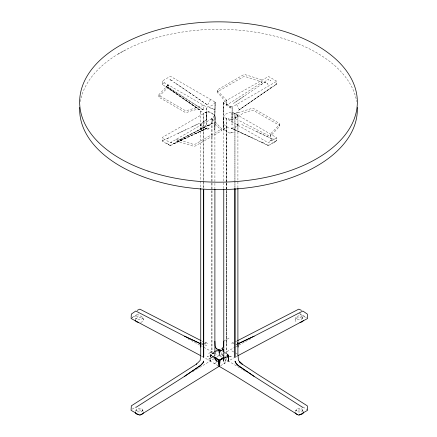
<?xml version="1.0" encoding="UTF-8"?>
<svg xmlns="http://www.w3.org/2000/svg" width="437" height="437" viewBox="0 0 437 437"><rect width="100%" height="100%" fill="white"/><g stroke="black" fill="none" stroke-linecap="round" stroke-linejoin="round"><path stroke-width="0.33" stroke-dasharray="2.19 1.64" d="M203.724 113.325L203.713 188.549L203.713 113.33M214.906 189.303L214.906 115.1L208.962 111.621L205.204 112.604L208.799 111.61M226.721 183.13L226.721 352.664L226.727 118.077M226.721 182.447L226.727 126.621M226.727 344.121L226.732 190.248M226.732 189.571L226.737 118.083M237.914 187.806L237.919 116.269L231.971 119.787L228.212 118.804L232.031 119.754L232.102 114.516L237.985 112.096L238.422 110.708L239.307 109.736L272.65 86.564L239.307 109.736L276.217 84.521L276.577 81.129L268.509 76.47L223.487 102.187L223.76 188.626M232.107 113.423L232.113 112.5M232.042 119.76L232.151 107.081L276.583 81.364M229.862 133.077L233.451 132.089L229.693 133.077L223.739 129.603L223.471 116.788L225.202 114.587A11.619 6.708 0 0 1 231.905 111.916L232.02 124.944L232.151 107.081L228.125 106.12A11.619 6.708 0 0 1 223.493 102.247L223.493 102.247M237.93 116.318L237.985 112.096M237.908 128.391L238.056 123.671L237.231 125.943L237.957 124.152M196.879 107.994L166.027 86.548L169.097 85.128L166.027 86.548L199.425 109.611L162.455 84.51L162.1 81.113L169.878 76.557L170.867 76.557L215.124 102.105L214.917 115.089L213.185 117.214L214.911 115.139M271.126 143.751L276.452 140.659L276.386 137.502L232.129 111.948M276.49 140.577C276.364 139.321 275.796 141.872 276.321 140.752M214.895 129.587L215.162 116.772A11.619 6.708 0 0 0 210.53 112.904L206.504 111.938L162.247 137.486L162.313 140.736A0.699 0.339 -53.6 0 0 162.608 141.02C163.263 141.654 161.859 139.348 162.143 140.567M177.072 141.211L212.027 123.272L215.146 124.398L216.615 125.446L221.007 129.997A1.934 1.12 0 0 1 220.685 131.329L195.415 145.92A1.934 1.12 0 0 1 193.105 146.105L176.827 141.124L211.967 123.409L212.224 118.564L212.109 122.939L211.683 123.644L176.695 141.495L176.548 139.157L193.11 144.259A1.934 1.12 0 0 0 195.421 144.068L220.734 129.456A1.934 1.12 0 0 0 221.056 128.123L212.092 118.706M221.242 130.652L221.291 128.773M235.565 118.11L235.423 118.591L235.243 118.143L243.677 112.959L251.554 110.419A1.934 1.12 0 0 1 253.87 110.605L279.139 125.195A1.934 1.12 0 0 1 279.462 126.528L270.23 136.349L270.596 133.875L279.511 124.643A1.934 1.12 0 0 0 279.188 123.31L253.875 108.698A1.934 1.12 0 0 0 251.565 108.513L235.002 113.609L235.139 118.542L270.459 136.584L270.541 134.044M279.696 125.878L279.746 123.993M210.323 356.455L210.596 354.68L211.661 353.741A19.67 11.357 -60 0 1 214.125 351.943M210.29 357.428L210.344 355.576L211.087 354.762L210.41 354.899L210.312 356.991M221.745 357.051L219.494 355.751L219.565 353.91M219.582 353.293L219.642 351.441M210.219 359.673L210.175 361.131L196.202 369.494M210.334 356.712L210.416 355.357L211.322 355.549A19.665 11.357 60 0 1 212.601 355.991M214.501 353.167L219.155 355.751L219.494 355.751L219.565 353.855M219.587 353.227L219.653 351.332M219.543 354.538L219.653 351.506M215.184 102.176L213.453 104.432A11.619 6.708 0 0 1 206.745 107.103L162.094 81.348M210.334 356.887L210.421 355.041L210.476 356.521M210.175 361.06L210.263 359.766M162.16 83.822L162.75 84.532L162.455 84.51M223.739 129.603L225.465 127.478L223.788 129.663L223.465 116.848M228.475 361.011L228.229 355.041L228.475 361.131L242.442 369.505M274.977 141.845L274.458 142.233L276.239 141.02M135.17 320.387L136.377 316.891L137.846 316.044L139.906 315.853L141.763 316.399L142.708 317.47L143.587 319.616L143.172 321.119L141.309 322.195L140.009 322.315M142.708 317.47L142.38 318.66L140.905 319.507L138.851 319.698L136.994 319.152L136.049 318.081M303.48 411.96L302.284 410.605L299.94 409.911L297.34 410.152L295.478 411.228L296.275 409.627L295.947 410.813L296.275 409.234L297.744 408.382L299.804 408.196L301.656 408.742L302.967 410.922M302.601 409.813L302.278 410.998L300.803 411.851L298.75 412.036L296.892 411.49L295.947 410.419M172.511 80.796L172.642 80.364M168.114 84.98L159.144 94.376A1.934 1.12 0 0 0 159.467 95.708L184.78 110.321A1.934 1.12 0 0 0 187.091 110.512L203.647 105.41L203.511 110.02L168.201 87.389L167.977 84.816L168.032 86.892L168.447 87.602M238.056 123.671L237.264 125.577L235.598 127.134L236.171 126.735L234.057 127.954L230.785 127.959L264.849 143.631L260.873 141.812M274.425 85.576L274.551 85.291M200.741 128.429L202.457 130.499L200.741 128.429L200.67 124.141L206.548 119.574L206.526 107.07L206.635 119.749L206.564 113.407M237.914 116.264L236.198 114.194L237.854 116.395M295.09 319.633L295.969 317.486L296.914 316.415L298.771 315.869L300.825 316.055L302.3 316.907L302.623 318.486L302.3 317.3L303.092 318.901L301.23 317.825L298.629 317.584L296.286 318.278L295.09 319.633L295.499 321.129L297.362 322.206M135.667 410.911L136.972 408.726L138.829 408.185L140.883 408.371L142.358 409.223L142.686 410.802L142.358 409.611L143.15 411.212L141.288 410.141L138.687 409.901L136.344 410.589L135.546 411.496M169.949 145.324L170.845 145.122L169.873 145.106L164.683 142.107M207.608 104.885L210.618 99.505M211.972 123.087L211.967 123.409M215.162 116.832L170.845 142.451L169.856 142.451L162.072 137.895M261.534 82.019L261.665 82.517L261.823 82.052L245.55 76.672A1.934 1.12 0 0 0 243.24 76.857L217.97 91.448A1.934 1.12 0 0 0 217.648 92.781L222.04 97.331L226.929 104.913L226.623 104.525M142.686 410.409L141.741 411.479L139.884 412.025L137.824 411.84L136.355 410.988L136.027 409.802M302.623 318.092L301.677 319.163L299.826 319.709L297.766 319.523L296.297 318.671L295.969 317.486M226.563 100.313L226.71 105.148L261.954 82.451L262.102 79.862L245.545 74.765A1.934 1.12 0 0 0 243.229 74.951L217.916 89.563A1.934 1.12 0 0 0 217.599 90.901L226.508 100.128L226.677 104.711M210.596 354.68L213.316 357.116L210.596 354.68L214.092 352.697L210.536 354.795M276.555 137.906L268.771 142.467L267.788 142.467L223.531 116.914L223.804 129.685M218.735 360.061L214.665 363.726L217.828 360.875M200.791 128.292L206.679 124.906L210.437 125.894L206.652 124.922L206.504 111.938M203.09 109.687L203.413 109.654C197.753 108.704 192.335 110.337 187.096 112.358A1.934 1.12 0 0 1 184.785 112.172L159.516 97.588A1.934 1.12 0 0 1 159.194 96.249L168.108 87.225L203.156 109.742M201.943 344.902L202.795 344.285M224.946 358.193L226.235 357.264L225.7 357.586L228.764 356.445L226.683 357.062L230.102 356.548L231.342 356.767L228.343 356.663L226.683 357.062M260.894 84.773L264.871 82.074L268.007 84.232L264.871 82.074L233.653 103.301L244.054 96.216M264.625 81.801L266.166 80.807M274.37 142.331L268.526 145.466M132.236 409.114L135.694 406.973M192.744 371.636L195.049 370.21M162.908 140.659L164.039 139.998M220.619 365.671L228.475 361.131L228.305 355.183L227.333 354.03A19.665 11.357 60 0 0 225.028 352.271M213.955 353.069L213.076 353.582L214.168 352.949M80.315 101.63A138.846 80.162 0 0 1 118.105 54.073L125.31 50.026A138.846 80.162 0 0 1 268.537 34.67A138.846 80.162 0 0 1 356.685 101.63M132.209 317.426L138.89 313.564M131.1 318.524L138.54 314.225M135.585 318.884L137.442 317.808L140.042 317.573L142.391 318.262L143.587 319.616M202.309 344.219L200.709 343.821L202.326 344.214L203.221 343.979M223.82 341.062L229.747 337.664M214.714 352.632L216.359 351.687M211.748 356.029L210.585 355.357L208.536 356.537L207.296 356.761L210.295 356.652M214.157 358.64L210.175 360.94L204.363 357.701M216.348 357.373L219.155 355.751L219.09 353.855M210.503 360.749L210.175 361.131L218.025 365.665M224.514 357.739L225.579 357.127L224.7 357.63M216.67 351.506L217.495 351.031M275.747 84.745L274.616 85.39L275.004 85.166M118.105 54.073L125.31 50.026M219.505 355.762L222.996 353.817M223.58 353.495L235.27 347.033M235.467 357.062L228.475 360.94L224.001 358.351M236.046 356.739L237.209 356.089M235.871 346.71L238.274 345.421M238.875 345.099L250.904 338.664M236.985 340.958L234.013 342.439L231.075 343.313C233.555 342.04 235.565 345.225 237.957 343.826L236.341 344.219M170.692 145.423L207.586 127.877L173.779 143.62L170.643 142.233L173.779 143.62L186.118 137.955M178.236 133.329L186.599 129.368M192.133 126.746L199.348 123.343L166.005 139.13L169.922 137.273M205.002 129.221L194.596 134.044M173.779 143.62L207.848 127.943L205.297 128.199L206.067 128.227L204.319 127.801L202.211 126.577L202.544 126.998L200.572 123.66L200.67 124.201L206.548 119.574L206.614 124.933M204.707 343.307L206.22 342.745L204.429 343.373M203.828 343.586L205.385 343.078L207.591 343.302L204.653 342.428L201.681 340.953M228.092 355.226L228.475 361.131L228.272 355.45L226.994 355.652A19.67 11.357 -60 0 0 224.525 356.701M168.201 87.389L168.169 87.056M267.936 145.434L268.313 145.483A0.699 0.459 67.5 0 0 268.755 145.117L268.094 145.008L267.936 145.434L231.107 128.074L252.439 137.934M276.217 84.521L275.763 84.472L276.042 84.456A0.699 0.453 -68.2 0 0 276.342 83.664L276.517 83.828M228.343 356.663L230.102 356.548L228.054 355.363L224.563 357.379L228.076 355.357L228.464 361.142M206.739 345.825L200.752 342.373M231.916 350.949L235.516 353.003M208.952 107.376L214.944 109.671L214.851 115.007L215.124 102.105L214.944 109.671L209.099 107.415M228.158 355.341L227.562 355.254L228.076 354.702L228.475 360.951L228.316 356.505M170.124 145.461L166.322 143.593L162.384 140.998M241.776 124.534L272.628 139.141L269.553 141.337L272.628 139.141L256.53 131.51M272.852 138.857L274.403 139.649M187.763 338.659L199.785 345.093M200.386 345.416L213.922 352.839M201.452 356.084L203.784 357.379M171.643 80.55L170.9 80.129L172.031 80.774M226.994 104.268L231.932 107.12M299.23 313.258L306.468 317.437M300.126 314.23L306.419 317.868M235.723 353.151L237.903 354.407M266.625 144.614L267.75 145.275L267.012 144.844M212.42 356.434L214.103 357.422M210.585 355.357L211.3 355.778M243.595 370.215L245.9 371.647M302.945 406.978L307.555 409.835M166.027 86.548L199.37 109.72C200.337 109.654 200.987 113.565 200.594 111.484M235.865 344.29L236.723 344.908M223.711 124.419L229.813 128.92M228.169 355.374L228.475 361.099M236.652 104.481L239.186 109.496M266.013 144.128L266.144 144.412M164.104 139.201L164.23 139.632M218.997 351.506L219.068 353.325M218.953 350.064L219.068 353.227M218.986 350.195L219.079 353.282M217.358 90.246L217.407 92.131M158.91 95.026L158.959 96.905M200.692 112.145L200.747 187.801M211.94 118.066L211.923 352.659L211.929 118.072M234.948 113.341L234.948 188.232L234.942 113.336M214.922 124.408L214.829 129.674L215.097 116.903L214.922 124.408M210.213 359.897L210.175 361.131L210.219 359.919M229.884 106.765L229.835 107.387L231.692 108.463L229.578 107.431L229.884 106.765M270.066 80.424L270.541 80.834L270.066 80.424M268.777 79.294L268.214 80.091L267.81 79.332L268.116 78.982L268.777 79.294M170.867 79.316L170.124 80.173L170.343 79.993A0.699 0.344 52.9 0 1 169.895 79.283L170.561 78.966L170.867 79.316M228.054 355.363L223.984 363.726L228.054 355.363M200.894 111.932L201.419 111.664L200.894 111.932M211.972 351.932L208.547 353.495L211.972 351.932M164.181 83.025L163.695 83.33L164.181 83.025M209.072 128.866L206.958 129.139L208.815 128.91L208.771 128.391L209.072 128.866M168.589 144.68L168.087 144.445L168.589 144.68M228.065 354.686L224.542 352.686L228.065 354.686M190.155 93.114L173.8 82.058L207.542 105.006L190.155 93.114M214.676 358.34L213.769 357.526L214.665 358.345M222.826 355.953L220.499 351.173L222.832 355.958M223.706 108.567L223.553 102.121L223.826 115.018L223.706 108.567"/><path stroke-width="0.66" d="M214.906 189.303L214.889 355.658L208.902 359.116M214.665 357.002A19.665 11.357 60 0 1 218.014 359.411L218.975 360.558L219.145 366.31L233.451 374.695L298.395 415.123L299.203 415.15L307.555 410.327L307.315 405.88L306.993 405.64L258.169 374.629L241.89 363.945L239.4 361.792L242.207 364.158L238.498 360.47L237.903 354.478L237.908 188.298M200.752 342.302L200.528 347.044M214.895 341.188L215.124 345.858L215.796 347.956L215.66 347.699L216.938 349.016L216.697 348.792L218.986 350.195M223.788 355.702L223.76 189.308M223.766 341.193L223.367 346.874L221.969 348.797L223.766 350.25L221.969 348.797M223.755 355.592L223.312 361.235L223.891 359.684M200.736 188.292L200.741 354.473L200.146 360.465L196.432 364.152L196.754 363.934L131.646 405.634L131.324 405.875L131.073 410.316L139.425 415.139L140.244 415.117L219.145 366.31M303.344 412.457L303.07 413.457L301.208 414.533L299.258 414.713M219.702 350.064L220.641 350.168A19.665 11.357 60 0 1 223.984 351.621M237.908 342.302L238.138 347.049M219.909 360.066L223.979 357.756L219.898 360.083L219.494 366.321L219.827 366.13M223.984 357.002A19.67 11.357 -60 0 0 219.898 360.083L219.494 366.321C220.581 358.22 218.079 358.209 219.155 366.321L218.921 360.268L214.66 357.706L216.015 358.498M143.565 412.714L142.369 414.068L140.61 414.587M303.502 320.397L302.306 321.752L299.962 322.446M219.68 350.206L219.92 349.982L221.084 350.654M223.263 359.624L224.105 358.908M184.545 376.361L200.698 365.327L203.232 362.568L203.62 361.109L203.21 362.557L200.698 365.327L184.534 376.35L135.76 407.502M222.395 358.963L223.984 358.04M184.545 336.2L200.709 343.821L184.556 336.19L135.776 311.018L131.335 314.094L131.1 318.524L200.873 355.762M254.094 376.366L237.947 365.332L235.428 362.563L235.024 361.115L236.33 363.874L237.947 365.332L254.105 376.361L302.879 407.508M237.794 355.767L307.566 318.529L307.337 314.105L302.89 311.024L254.115 336.206L237.957 343.826L254.115 336.206M237.575 340.663L298.777 309.156L301.481 310.352M137.185 310.341L139.889 309.15L201.086 340.658M219.653 350.092L218.757 349.977M218.757 360.083L219.751 359.766L219.816 360.154M218.746 349.977L217.67 350.272A19.67 11.357 -60 0 0 214.665 351.621M219.898 349.977L218.899 350.256L218.833 349.961M139.37 414.702L137.42 414.522L135.563 413.446L135.284 412.446M138.709 322.43L136.366 321.741L135.17 320.387M298.023 414.598L296.264 414.079L295.068 412.725M214.66 357.75L218.735 360.061M357.302 107.464A138.846 80.162 0 0 1 218.5 189.609A138.846 80.162 0 0 1 79.698 107.464M203.713 189.232L203.708 357.4L203.702 189.226M234.937 188.555L234.937 357.406L234.931 188.56M215.927 359.908L214.884 358.744L216.686 361.246L215.927 359.908M148.028 171.08A138.846 80.162 0 0 0 357.34 102.711A138.846 80.162 0 0 0 150.131 32.24A138.846 80.162 0 0 0 148.028 171.08"/></g></svg>
